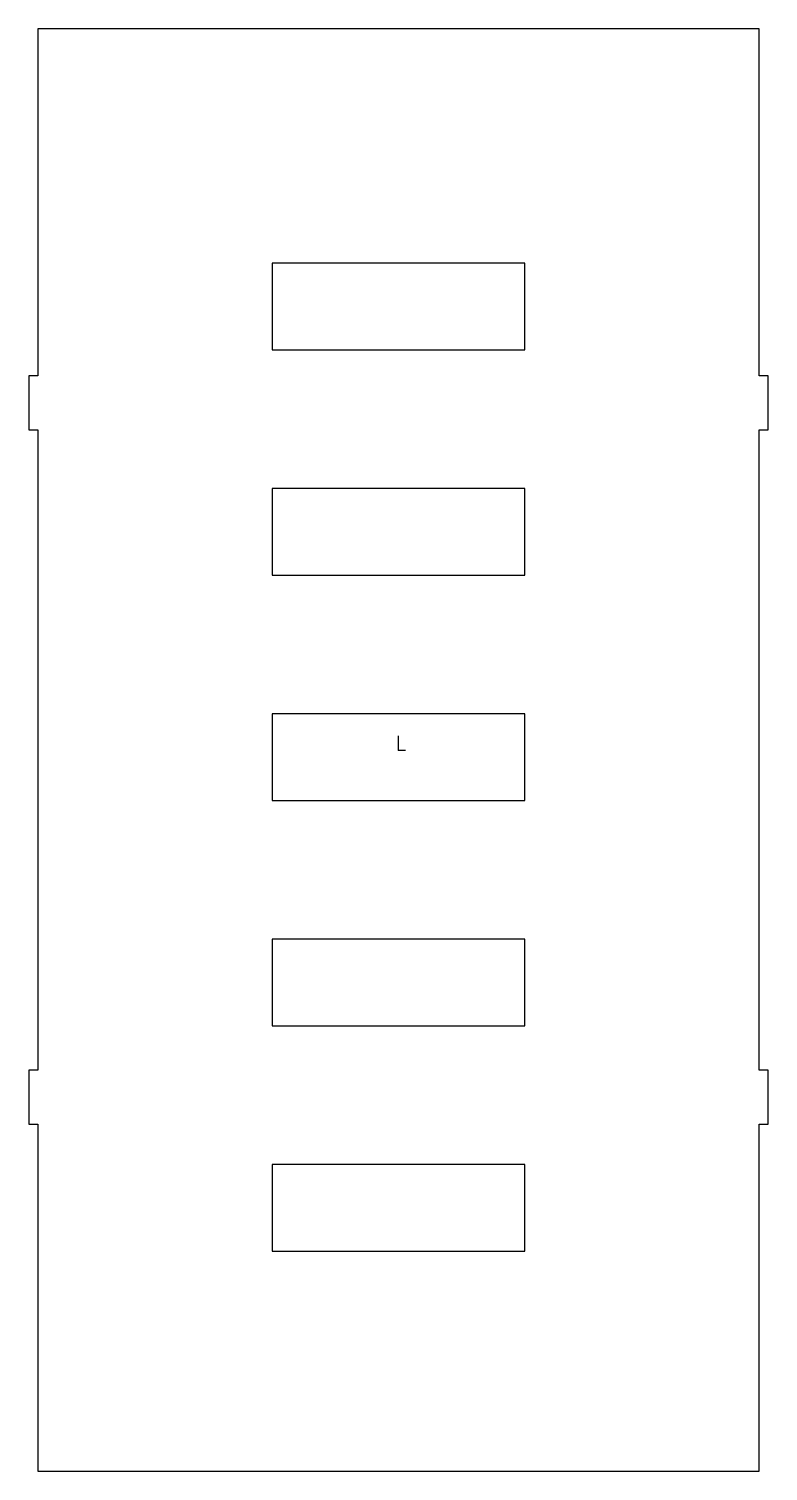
# Model space of a CAD drawing. Header units: millimetres. Extents: x -205 to 205, y -400 to 400.
import ezdxf

# ---------------------------------------------------------------- set-up
doc = ezdxf.new("R2010")
doc.units = ezdxf.units.MM
doc.header["$PDSIZE"] = -1

msp = doc.modelspace()

# ---------------------------------------------------------------- linework, layer by layer
at = {"color": 7, "linetype": 'Continuous', "lineweight": 25}
for p, q in [((-200, 400), (-200, 207.5)), ((200, 400), (-200, 400)), ((200, 207.5), (200, 400)), ((70, 270), (-70, 270)), ((-70, 270), (-70, 222)), ((70, 222), (70, 270)), ((-70, 222), (70, 222)), ((-205, 207.5), (-205, 177.5)), ((-200, 207.5), (-205, 207.5)), ((205, 207.5), (200, 207.5)), ((205, 177.5), (205, 207.5)), ((-205, 177.5), (-200, 177.5)), ((-200, 177.5), (-200, -177.5)), ((200, 177.5), (205, 177.5)), ((200, -177.5), (200, 177.5)), ((70, 145), (-70, 145)), ((-70, 145), (-70, 97)), ((70, 97), (70, 145)), ((-70, 97), (70, 97)), ((-70, 20), (-70, -28)), ((70, 20), (-70, 20)), ((70, -28), (70, 20)), ((-70, -28), (70, -28)), ((-70, -105), (-70, -153)), ((70, -105), (-70, -105)), ((70, -153), (70, -105)), ((-70, -153), (70, -153)), ((-205, -177.5), (-205, -207.5)), ((-200, -177.5), (-205, -177.5)), ((205, -177.5), (200, -177.5)), ((205, -207.5), (205, -177.5)), ((-205, -207.5), (-200, -207.5)), ((-200, -207.5), (-200, -400)), ((200, -207.5), (205, -207.5)), ((200, -400), (200, -207.5)), ((-70, -230), (-70, -278)), ((70, -230), (-70, -230)), ((70, -278), (70, -230)), ((-70, -278), (70, -278)), ((-200, -400), (200, -400))]:
    msp.add_line(p, q, dxfattribs=at)
at = {"color": 7, "linetype": 'Continuous'}
for q in [(0, 7.94), (3.97, 0)]:
    msp.add_line((0, 0), q, dxfattribs=at)
msp.add_point((0, 0), dxfattribs=at)

doc.saveas('drawing.dxf')
